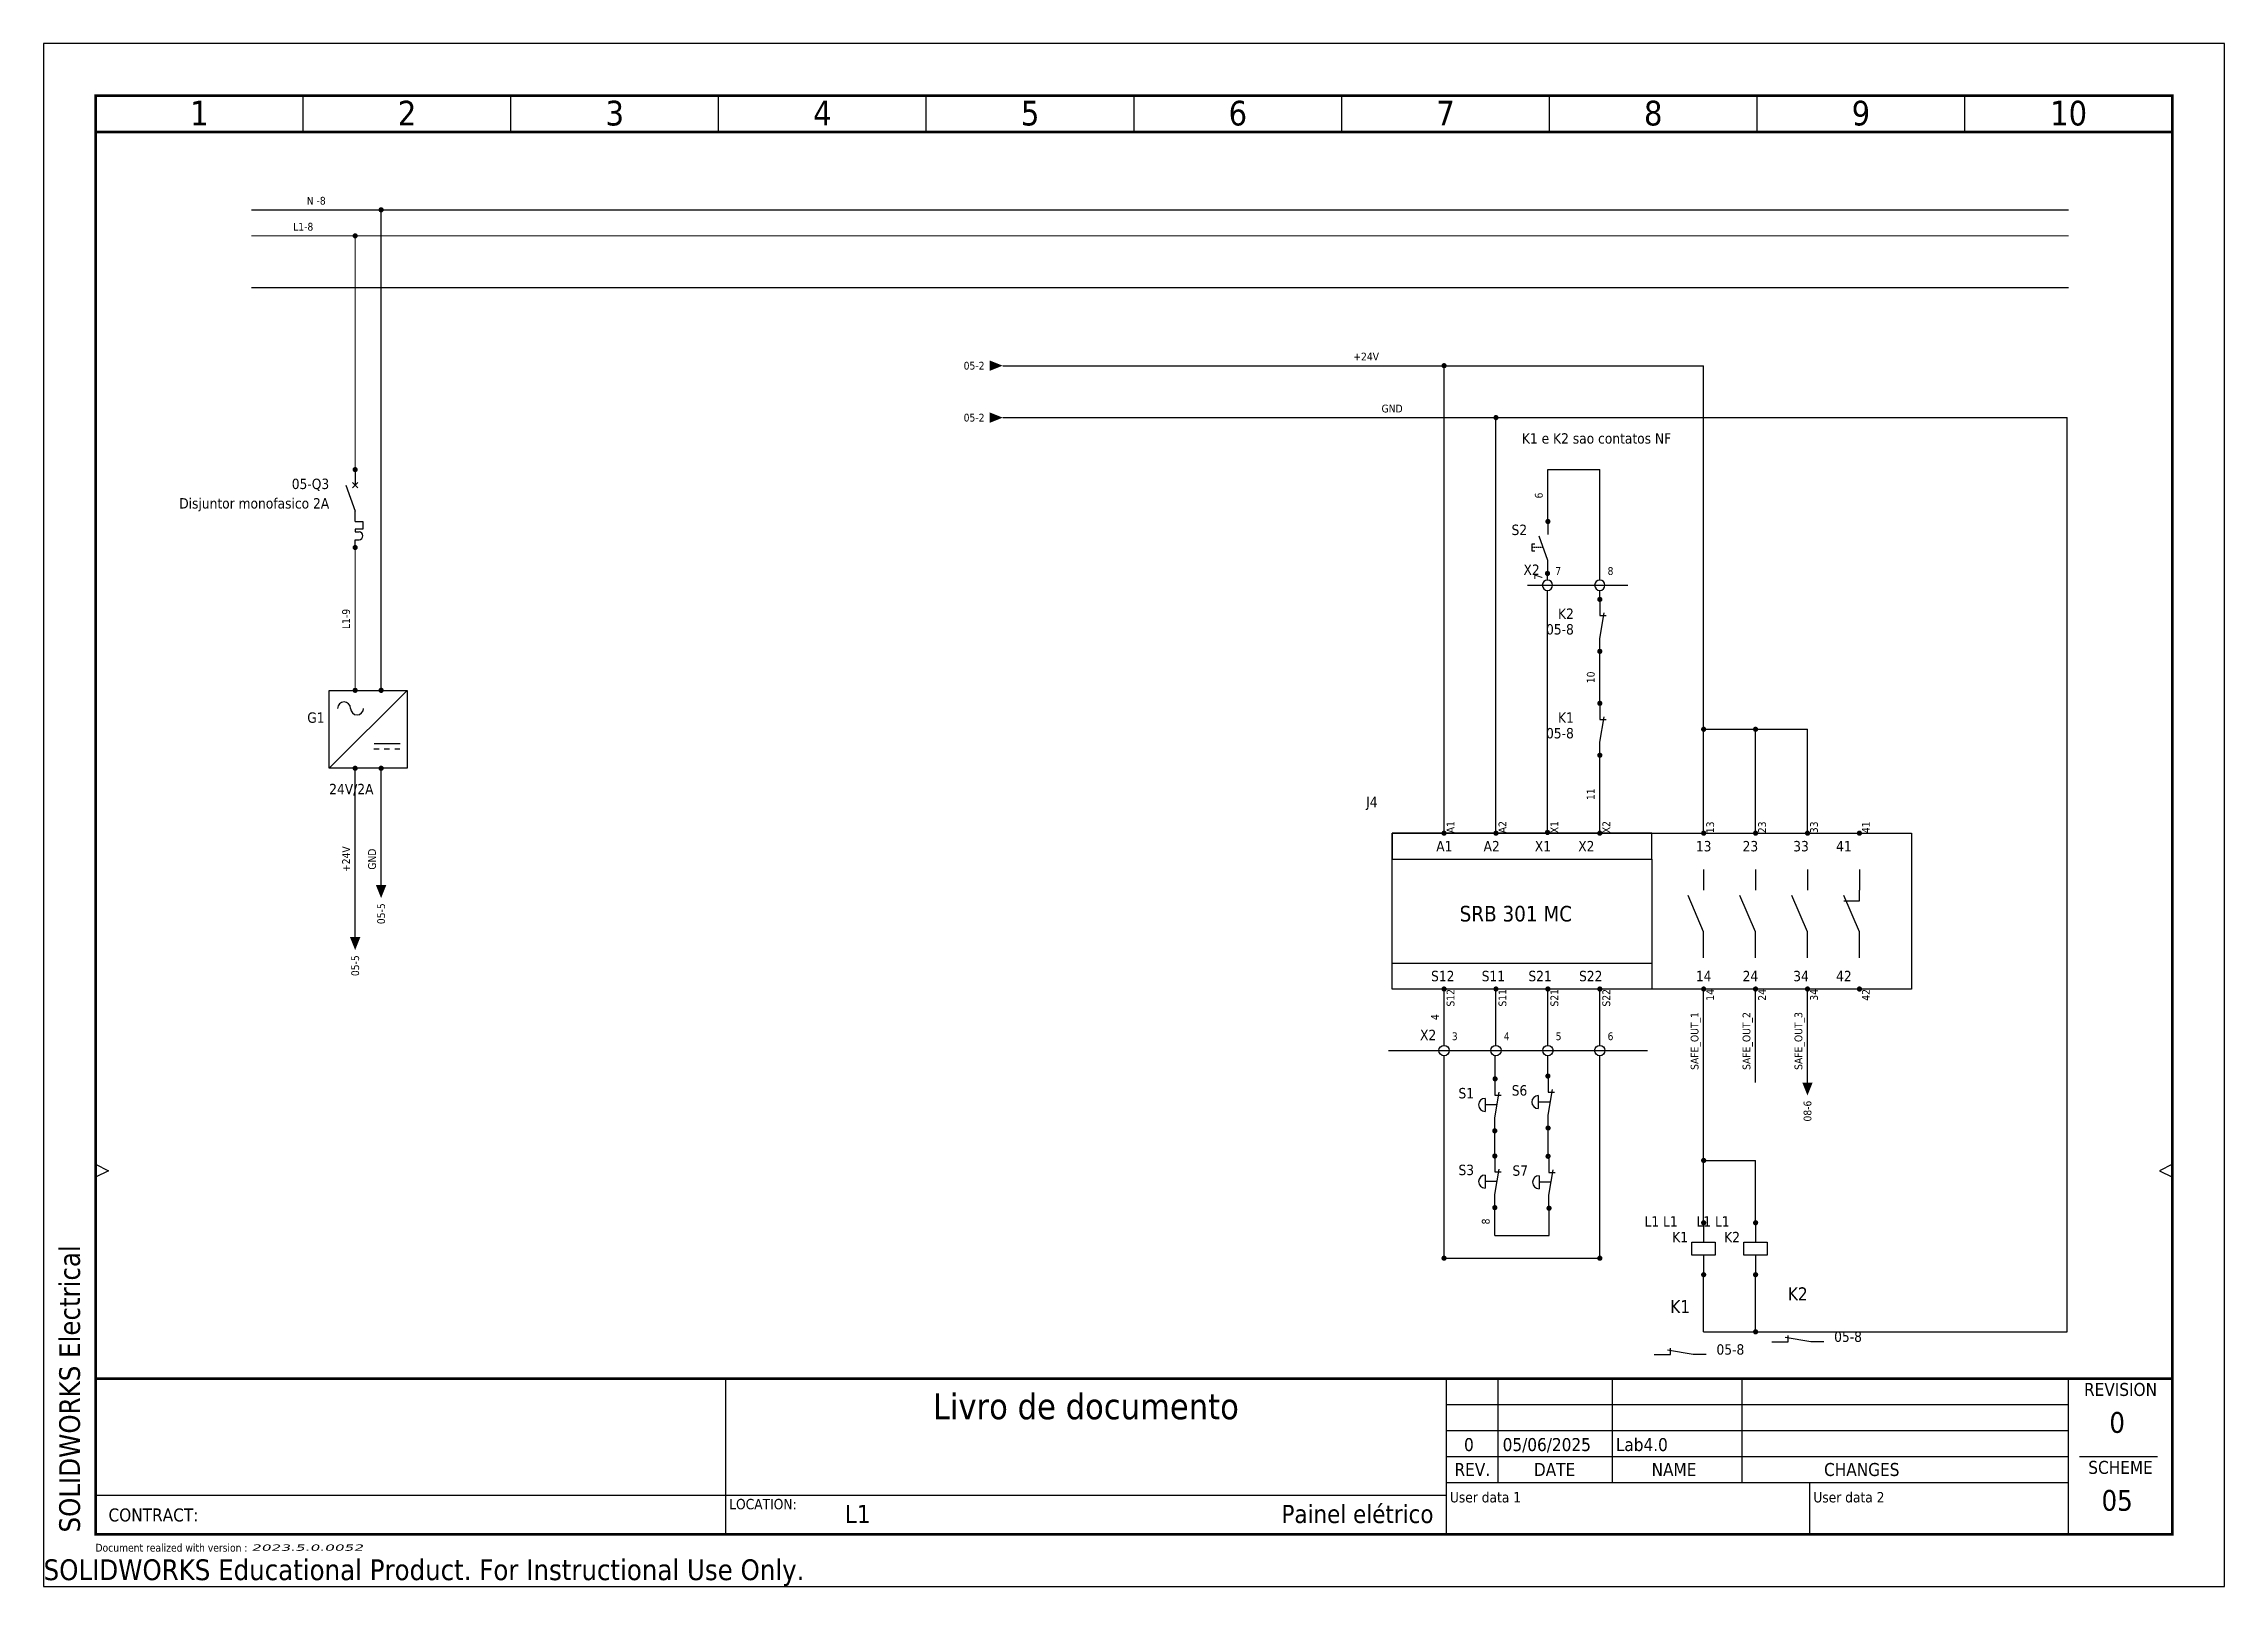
# Model space of a CAD drawing. Header units: millimetres. Extents: x 0 to 420, y 0 to 297.
import ezdxf
from ezdxf.enums import TextEntityAlignment as Align

# ---------------------------------------------------------------- set-up
doc = ezdxf.new("R2010")
doc.units = ezdxf.units.MM
doc.header["$LTSCALE"] = 10
doc.linetypes.add('CONTINU', pattern=[0])
doc.linetypes.add('TIRET', pattern=[0.75, 0.5, -0.25])
doc.layers.add('DoNotPrint', color=7, linetype='Continuous', plot=False)
doc.layers.add('EW_NOT_PRINT', color=7, linetype='Continuous', plot=False)
doc.layers.add('TITLEBLOCK', color=7, linetype='Continuous')
doc.styles.add('TAHOMA_STANDARD', font='')
doc.styles.add('tr_line_equip', font='', dxfattribs={"height": 1.5})
doc.styles.add('tr_link', font='', dxfattribs={"height": 1.5})
doc.styles.add('tr_xref_arraybomterminal', font='tahoma.ttf', dxfattribs={"height": 1.5})
doc.styles.add('tr_xref_arraysymbol', font='', dxfattribs={"height": 2})
doc.styles.add('tr_xref_arraytagcomponent', font='', dxfattribs={"height": 2.5})
doc.styles.get('TAHOMA_STANDARD').set_extended_font_data('Tahoma')
doc.styles.get('tr_line_equip').set_extended_font_data('Tahoma')
doc.styles.get('tr_link').set_extended_font_data('Tahoma')
doc.styles.get('tr_xref_arraysymbol').set_extended_font_data('Tahoma')
doc.styles.get('tr_xref_arraytagcomponent').set_extended_font_data('Tahoma')

# ---------------------------------------------------------------- blocks, each defined once
blk = doc.blocks.new('TR_FDP_BASEA3CA_EN')
at = {"color": 7}
for p, q in [((50, 280), (50, 287)), ((90, 280), (90, 287)), ((130, 280), (130, 287)), ((170, 280), (170, 287)), ((210, 280), (210, 287)), ((250, 280), (250, 287)), ((290, 280), (290, 287)), ((330, 280), (330, 287)), ((370, 280), (370, 287)), ((10, 81.25), (12.5, 80)), ((12.5, 80), (10, 78.75)), ((410, 81.25), (407.5, 80)), ((407.5, 80), (410, 78.75)), ((131.41, 10), (131.41, 40)), ((270.16, 10), (270.16, 40)), ((280.16, 20), (280.16, 40)), ((302.16, 20), (302.16, 40)), ((327.16, 20), (327.16, 40)), ((390, 10), (390, 40)), ((270.16, 35), (390, 35)), ((270.16, 30), (390, 30)), ((270.16, 25), (390, 25)), ((392.11, 25), (407.11, 25)), ((270.16, 17.5), (10, 17.5)), ((270.16, 20), (390, 20)), ((340.08, 20), (340.08, 10))]:
    blk.add_line(p, q, dxfattribs=at)
at = {"color": 7, "const_width": 0.5}
blk.add_lwpolyline([(10, 287), (410, 287), (410, 10), (10, 10)], close=True, dxfattribs=at)
for points in [[(10, 280), (410, 280)], [(10, 40), (410, 40)]]:
    blk.add_lwpolyline(points, dxfattribs=at)
at = {"layer": 'DoNotPrint', "color": 7}
for p, q in [((420, 297), (0, 297)), ((0, 297), (0, 0)), ((420, 0), (420, 297)), ((0, 0), (420, 0))]:
    blk.add_line(p, q, dxfattribs=at)
at = {"color": 7, "style": 'TAHOMA_STANDARD'}
for s, p in [('REVISION', (400, 37.91)), ('CHANGES', (350.16, 22.5)), ('SCHEME', (400, 22.91))]:
    blk.add_text(s, height=2.5, dxfattribs=at).set_placement(p, align=Align.MIDDLE_CENTER)
for s, p in [('REV.', (275.16, 22.5)), ('DATE', (291, 22.5)), ('NAME', (314, 22.5))]:
    blk.add_text(s, height=2.5, dxfattribs=at).set_placement(p, align=Align.MIDDLE)
for s, height, p in [('LOCATION:', 2, (132.04, 15.84)), ('CONTRACT:', 2.5, (12.5, 13.75)), ('Document realized with version :', 1.5, (9.99, 7.44))]:
    blk.add_text(s, height=height, dxfattribs=at).set_placement(p, align=Align.MIDDLE_LEFT)
for tag, height, p in [('#COL', 4.75, (30, 281.25)), ('#COL', 4.75, (70, 281.25)), ('#COL', 4.75, (110, 281.25)), ('#COL', 4.75, (150, 281.25)), ('#COL', 4.75, (190, 281.25)), ('#COL', 4.75, (230, 281.25)), ('#COL', 4.75, (270, 281.25)), ('#COL', 4.75, (310, 281.25)), ('#COL', 4.75, (350, 281.25)), ('#COL', 4.75, (390, 281.25)), ('#PROJECT_DWG_OFFICE', 4, (76.27, 33.86)), ('#BUNDLE_TZ_0_L1', 5, (200.73, 32.17)), ('#PROJECT_DWG_OFFICE_ADDRESS_1', 3, (76.27, 28.22)), ('#PROJECT_DWG_OFFICE_ADDRESS_2', 3, (76.27, 24.16)), ('#FOLIO_TZ_1_L1', 4, (200.8, 24.51)), ('#PROJECT_DWG_OFFICE_ADDRESS_3', 3, (76.27, 19.93)), ('#FOLIO_TZ_2_L1', 4, (200.74, 18.8))]:
    blk.add_attdef(tag, text='', height=height, dxfattribs=at).set_placement(p, align=Align.CENTER)
blk.add_attdef('#APP_NAME', text='', height=4, rotation=90, dxfattribs=at).set_placement((5, 10.37), align=Align.MIDDLE_LEFT)
for tag, height, p in [('#REV_NO_-0', 2.5, (274.5, 37.3)), ('#REV_NO_-1', 2.5, (274.5, 32.4)), ('#REV_NO', 4, (399.35, 31.56)), ('#REV_NO_-2', 2.5, (274.5, 27.3)), ('#FOLIO_TAG', 4, (399.35, 16.56))]:
    blk.add_attdef(tag, text='', height=height, dxfattribs=at).set_placement(p, align=Align.MIDDLE_CENTER)
for tag, height, p in [('#REV_CREATED_ON_-0', 2.5, (281, 37.2)), ('#REV_CREATED_BY_-0', 2.5, (302.7, 37.3)), ('#REV_NO_-0_TZ_0_L1', 2.5, (327.9, 37.3)), ('#REV_CREATED_BY_-1', 2.5, (302.7, 32.4)), ('#REV_CREATED_ON_-1', 2.5, (281, 32.1)), ('#REV_NO_-1_TZ_0_L1', 2.5, (327.9, 32.1)), ('#REV_CREATED_ON_-2', 2.5, (281, 27.3)), ('#REV_CREATED_BY_-2', 2.5, (302.8, 27.3)), ('#REV_NO_-2_TZ_0_L1', 2.5, (327.9, 27.5)), ('#FOLIO_LOC_TAG', 3.5, (154.33, 13.94))]:
    blk.add_attdef(tag, text='', height=height, dxfattribs=at).set_placement(p, align=Align.MIDDLE_LEFT)
for tag, p, height in [('##BUNDLE_TX_0_EN', (270.84, 16.16), 2), ('##BUNDLE_TX_1_EN', (340.84, 16.16), 2), ('#BUNDLE_TX_0', (271.84, 12.16), 2.5), ('#BUNDLE_TX_1', (342.1, 12.16), 2.5)]:
    blk.add_attdef(tag, p, '', height=height, dxfattribs=at)
blk.add_attdef('#PROJECT_CONTRACT_NUM', text='', height=3.5, dxfattribs=at).set_placement((37.75, 11.3), align=Align.BOTTOM_LEFT)
blk.add_attdef('#FOLIO_LOC_TZ_0_L1', text='', height=3.5, dxfattribs=at).set_placement((267.68, 13.94), align=Align.MIDDLE_RIGHT)
at = {"color": 7, "style": 'TAHOMA_STANDARD', "oblique": 15, "width": 2.071003}
blk.add_attdef('#ELVER', text='', height=1.21, dxfattribs=at).set_placement((40, 7.46), align=Align.MIDDLE_LEFT)
blk = doc.blocks.new('SRB-301MC')
for p, q in [((50, 25), (50, 5)), ((60, 23), (60, 19)), ((70, 23), (70, 19)), ((80, 23), (80, 19)), ((90, 23), (90, 19)), ((60, 11), (57, 18)), ((70, 11), (67, 18)), ((80, 11), (77, 18)), ((90, 11), (87, 18)), ((87, 17), (90, 17)), ((90, 17), (90, 19)), ((60, 6), (60, 11)), ((70, 6), (70, 11)), ((80, 6), (80, 11)), ((90, 6), (90, 11))]:
    blk.add_line(p, q)
for points in [[(0, 0), (0, 30), (100, 30), (100, 0)], [(0, 30), (0, 25), (50, 25), (50, 30)], [(0, 0), (0, 5), (50, 5), (50, 0)]]:
    blk.add_lwpolyline(points, close=True)
at = {"style": 'TAHOMA_STANDARD'}
for s, height, p in [('A1        A2         X1       X2', 2, (8.5, 26.5)), ('13        23         33       41', 2, (58.5, 26.5)), ('SRB 301 MC', 3, (13, 13)), ('S12       S11      S21       S22', 2, (7.5, 1.5)), ('14        24         34       42', 2, (58.5, 1.5))]:
    blk.add_text(s, height=height, dxfattribs=at).set_placement(p)
for tag, p in [('#P_TAG_0', (10.5, 30)), ('#P_TAG_1', (20.5, 30)), ('#P_TAG_2', (30.5, 30)), ('#P_TAG_3', (40.5, 30)), ('#P_TAG_8', (60.5, 30)), ('#P_TAG_10', (70.5, 30)), ('#P_TAG_12', (80.5, 30)), ('#P_TAG_14', (90.5, 30))]:
    blk.add_attdef(tag, text='', height=1.5, rotation=90, dxfattribs=at).set_placement(p, align=Align.TOP_LEFT)
blk.add_attdef('#TAG', (-5, 35), '', height=2, dxfattribs=at)
for tag, p in [('#P_TAG_4', (10.5, 0)), ('#P_TAG_5', (20.5, 0)), ('#P_TAG_6', (30.5, 0)), ('#P_TAG_7', (40.5, 0)), ('#P_TAG_9', (60.5, 0)), ('#P_TAG_11', (70.5, 0)), ('#P_TAG_13', (80.5, 0)), ('#P_TAG_15', (90.5, 0))]:
    blk.add_attdef(tag, text='', height=1.5, rotation=90, dxfattribs=at).set_placement(p, align=Align.TOP_RIGHT)
blk = doc.blocks.new('TR-EL080')
at = {"color": 0, "linetype": 'CONTINU'}
for p, q in [((0, 0), (0, -3.12)), ((0, -7.5), (0.87, -2.58)), ((0, -3.12), (1.25, -3.12)), ((0, -10), (0, -7.5))]:
    blk.add_line(p, q, dxfattribs=at)
at = {"linetype": 'CONTINU'}
blk.add_line((-1.88, -3.75), (-1.88, -6.25), dxfattribs=at)
at = {"linetype": 'TIRET'}
blk.add_line((0.44, -5), (-1.88, -5), dxfattribs=at)
at = {"linetype": 'CONTINU'}
blk.add_arc((-1.88, -5), 1.25, 90, 270, dxfattribs=at)
at = {"style": 'TAHOMA_STANDARD'}
blk.add_attdef('#P_TAG_0', (0.5, 0), '', height=1.5, dxfattribs=at)
at = {"linetype": 'CONTINU', "style": 'TAHOMA_STANDARD'}
for tag, p in [('#TAG', (-5, -3.75)), ('#CROSS_REF', (-5, -6.75)), ('#TD_1', (-5.06, -9.54)), ('#COM_TX_0', (-4.95, -20.32)), ('#COM_TX_1', (-4.95, -22.93))]:
    blk.add_attdef(tag, text='', height=2, dxfattribs=at).set_placement(p, align=Align.RIGHT)
at = {"style": 'TAHOMA_STANDARD'}
for tag, p in [('#TD_2', (-4.94, -12.24)), ('#TD_5', (-4.94, -14.99)), ('#TD_6', (-4.94, -17.74))]:
    blk.add_attdef(tag, text='', height=2, dxfattribs=at).set_placement(p, align=Align.RIGHT)
blk.add_attdef('#P_TAG_1', text='', height=1.5, dxfattribs=at).set_placement((0.5, -10), align=Align.TOP_LEFT)
blk = doc.blocks.new('TR-EL075')
at = {"color": 0, "linetype": 'CONTINU'}
for p, q in [((0, 0), (0, -2.5)), ((0, -7.5), (-1.71, -2.8)), ((0, -10), (0, -7.5))]:
    blk.add_line(p, q, dxfattribs=at)
at = {"linetype": 'CONTINU'}
for p, q in [((-3.12, -4.38), (-3.12, -5.62)), ((-2.5, -4.38), (-3.12, -4.38)), ((-3.12, -5.62), (-2.5, -5.62))]:
    blk.add_line(p, q, dxfattribs=at)
at = {"linetype": 'TIRET', "ltscale": 0.05}
blk.add_line((-0.91, -5), (-3.12, -5), dxfattribs=at)
at = {"style": 'TAHOMA_STANDARD'}
blk.add_attdef('#P_TAG_0', (0.5, 0), '', height=1.5, dxfattribs=at)
blk.add_attdef('#TAG', text='', height=2, dxfattribs=at).set_placement((-4, -2.6), align=Align.RIGHT)
at = {"linetype": 'CONTINU', "style": 'TAHOMA_STANDARD'}
blk.add_attdef('#CROSS_REF', text='', height=2, dxfattribs=at).set_placement((-4, -10), align=Align.RIGHT)
at = {"style": 'TAHOMA_STANDARD'}
for tag, p in [('#COM_TX_0', (-3.97, -12)), ('#COM_TX_1', (-3.97, -15))]:
    blk.add_attdef(tag, text='', height=2, dxfattribs=at).set_placement(p, align=Align.MIDDLE_RIGHT)
blk.add_attdef('#P_TAG_1', text='', height=1.5, dxfattribs=at).set_placement((0.5, -10), align=Align.TOP_LEFT)
blk = doc.blocks.new('TR-EL053')
at = {"color": 0, "linetype": 'CONTINU'}
for p, q in [((0, 0), (0, -3.75)), ((0, -6.25), (0, -10))]:
    blk.add_line(p, q, dxfattribs=at)
at = {"linetype": 'CONTINU'}
for p, q in [((-2.25, -3.75), (2.25, -3.75)), ((-2.25, -6.25), (-2.25, -3.75)), ((2.25, -3.75), (2.25, -6.25)), ((2.25, -6.25), (-2.25, -6.25))]:
    blk.add_line(p, q, dxfattribs=at)
at = {"style": 'TAHOMA_STANDARD'}
blk.add_attdef('#LOC_TAG', text='', height=2, dxfattribs=at).set_placement((-5, -0.74), align=Align.RIGHT)
blk.add_attdef('#P_TAG_0', (0.5, 0), '', height=1.5, dxfattribs=at)
at = {"color": 92, "style": 'tr_xref_arraybomterminal'}
blk.add_attdef('#Pt0', (0.5, 0), '', height=1.5, dxfattribs=at)
at = {"linetype": 'CONTINU', "style": 'TAHOMA_STANDARD'}
for tag, p in [('#TAG', (-5, -3.75)), ('#CROSS_REF', (-5, -6.75))]:
    blk.add_attdef(tag, text='', height=2, dxfattribs=at).set_placement(p, align=Align.RIGHT)
at = {"color": 92, "style": 'tr_xref_arraybomterminal'}
blk.add_attdef('#Pt1', text='', height=1.5, dxfattribs=at).set_placement((0.5, -10), align=Align.RIGHT)
at = {"color": 1, "style": 'tr_xref_arraysymbol'}
blk.add_attdef('#REF', (0, -12), '', height=2, dxfattribs=at)
at = {"style": 'TAHOMA_STANDARD'}
blk.add_attdef('#P_TAG_1', text='', height=1.5, dxfattribs=at).set_placement((0.5, -10), align=Align.TOP_LEFT)
blk = doc.blocks.new('TR-EL061')
at = {"color": 0, "linetype": 'CONTINU'}
for p, q in [((0, 0), (0, -3.12)), ((0, -7.5), (0.87, -2.58)), ((0, -3.12), (1.25, -3.12)), ((0, -10), (0, -7.5))]:
    blk.add_line(p, q, dxfattribs=at)
at = {"style": 'TAHOMA_STANDARD'}
blk.add_attdef('#P_TAG_0', (0.5, 0), '', height=1.5, dxfattribs=at)
at = {"color": 92, "style": 'tr_xref_arraybomterminal'}
blk.add_attdef('#Pt0', (0.5, 0), '', height=1.5, dxfattribs=at)
at = {"linetype": 'CONTINU', "style": 'TAHOMA_STANDARD'}
for tag, p in [('#TAG', (-5, -3.75)), ('#CROSS_REF', (-5, -6.75))]:
    blk.add_attdef(tag, text='', height=2, dxfattribs=at).set_placement(p, align=Align.RIGHT)
at = {"style": 'TAHOMA_STANDARD'}
for tag, p in [('#COM_TX_0', (-4.97, -9.61)), ('#COM_TX_1', (-4.97, -12.36))]:
    blk.add_attdef(tag, text='', height=2, dxfattribs=at).set_placement(p, align=Align.RIGHT)
at = {"color": 92, "style": 'tr_xref_arraybomterminal'}
blk.add_attdef('#Pt1', text='', height=1.5, dxfattribs=at).set_placement((0.5, -10), align=Align.RIGHT)
at = {"color": 1, "style": 'tr_xref_arraysymbol'}
blk.add_attdef('#REF', (0, -12), '', height=2, dxfattribs=at)
at = {"style": 'TAHOMA_STANDARD'}
blk.add_attdef('#P_TAG_1', text='', height=1.5, dxfattribs=at).set_placement((0.5, -10), align=Align.TOP_LEFT)
blk = doc.blocks.new('TR-ALIM01')
for p, q in [((-5, -15), (-5, 0)), ((10, 0), (-5, -15)), ((-5, 0), (10, 0)), ((10, 0), (10, -15)), ((3.61, -11.25), (4.61, -11.25)), ((3.67, -10.25), (8.67, -10.25)), ((5.61, -11.25), (6.61, -11.25)), ((7.61, -11.25), (8.61, -11.25)), ((10, -15), (-5, -15))]:
    blk.add_line(p, q)
for centre, start, end in [((-2.14, -3.47), 0, 180), ((0.36, -3.47), 180, 0)]:
    blk.add_arc(centre, 1.25, start, end)
for p in [(0, 0), (5, 0), (0, -15), (5, -15)]:
    blk.add_point(p)
at = {"style": 'TAHOMA_STANDARD'}
for tag, p in [('#P_TAG_1', (5.07, -1.49)), ('#P_TAG_0', (-1.04, -1.58)), ('#P_TAG_3', (-0.02, -14.66)), ('#P_TAG_2', (4.99, -14.68))]:
    blk.add_attdef(tag, text='', height=1.5, dxfattribs=at).set_placement(p, align=Align.CENTER)
at = {"linetype": 'CONTINU', "style": 'TAHOMA_STANDARD'}
for tag, p in [('#TD_1', (-5.89, -9.38)), ('#TAG', (-5.89, -6.25)), ('#TD_2', (-5.89, -12.22)), ('#COM_TX_0', (-5.89, -18.11)), ('#TD_4', (-5.89, -15.24)), ('#COM_TX_1', (-5.89, -21.13))]:
    blk.add_attdef(tag, text='', height=2, dxfattribs=at).set_placement(p, align=Align.RIGHT)
blk = doc.blocks.new('TR-DI001')
at = {"color": 0}
for p, q in [((0, 0), (0, -3)), ((-1.82, -3), (0, -8)), ((0.5, -2.5), (-0.5, -3.5)), ((0.5, -3.5), (-0.5, -2.5)), ((0, -10), (0, -8)), ((0, -10), (1.5, -10)), ((0, -11.5), (0, -12)), ((1.5, -11.5), (0, -11.5)), ((0, -12), (0.75, -12)), ((1.5, -10), (1.5, -11.5)), ((0, -13.5), (0.75, -13.5)), ((0, -15), (0, -13.5))]:
    blk.add_line(p, q, dxfattribs=at)
blk.add_arc((0.75, -12.75), 0.75, 270, 90, dxfattribs=at)
at = {"style": 'TAHOMA_STANDARD'}
blk.add_attdef('#P_TAG_0', (0.5, 0), '', height=1.5, dxfattribs=at)
for tag, p in [('#TAG', (-5, -3.75)), ('#CROSS_REF', (-5, -6.5)), ('#TD_1', (-5, -9.5)), ('#TD_2', (-5, -12.5)), ('#TD_3', (-5, -15.27)), ('#TD_4', (-5, -18.27)), ('#COM_TX_0', (-5, -21.17)), ('#COM_TX_1', (-5, -24.17))]:
    blk.add_attdef(tag, text='', height=2, dxfattribs=at).set_placement(p, align=Align.RIGHT)
blk.add_attdef('#P_TAG_1', text='', height=1.5, dxfattribs=at).set_placement((0.5, -15), align=Align.TOP_LEFT)
blk = doc.blocks.new('TR-OLINK')
blk.add_line((0, 2), (0, 2))
blk.add_solid([(1, 0), (-1, 0), (0, -2.5)])
at = {"layer": 'EW_NOT_PRINT', "color": 104, "style": 'TAHOMA_STANDARD'}
blk.add_attdef('#TAG', (2.5, 0), '', height=1, rotation=270, dxfattribs=at)
blk = doc.blocks.new('TR-ILINK')
blk.add_line((0, -2.5), (0, -2.5))
at = {"extrusion": (0, 0, -1)}
blk.add_solid([(1, 2.5), (-1, 2.5), (0, 0)], dxfattribs=at)
at = {"layer": 'EW_NOT_PRINT', "color": 104, "style": 'TAHOMA_STANDARD'}
blk.add_attdef('#TAG', text='', height=1, rotation=270, dxfattribs=at).set_placement((1.5, 2.5), align=Align.RIGHT)
blk = doc.blocks.new('*U18', base_point=(5, 4))
at = {"color": 10}
ref = blk.add_blockref('TR-EL061', (0, 0), dxfattribs=dict(at, rotation=90))
ref.add_attrib('#REF', '05-8', (12, 0), dxfattribs={"color": 1, "height": 2, "style": 'tr_xref_arraysymbol'})
at = {"color": 5, "style": 'tr_xref_arraytagcomponent'}
blk.add_text('K1', height=2.5, dxfattribs=at).set_placement((5, 8), align=Align.CENTER)
blk = doc.blocks.new('*U19', base_point=(5, 4))
at = {"color": 10}
ref = blk.add_blockref('TR-EL061', (0, 0), dxfattribs=dict(at, rotation=90))
ref.add_attrib('#REF', '05-8', (12, 0), dxfattribs={"color": 1, "height": 2, "style": 'tr_xref_arraysymbol'})
at = {"color": 5, "style": 'tr_xref_arraytagcomponent'}
blk.add_text('K2', height=2.5, dxfattribs=at).set_placement((5, 8), align=Align.CENTER)
blk = doc.blocks.new('TR-BR001')
at = {"color": 0, "linetype": 'Continuous'}
blk.add_circle((0, 0), 1, dxfattribs=at)
at = {"color": 7, "style": 'TAHOMA_STANDARD'}
blk.add_attdef('#PARENT_TAG', text='', height=2, dxfattribs=at).set_placement((-1.5, 2), align=Align.RIGHT)
at = {"style": 'TAHOMA_STANDARD'}
blk.add_attdef('#P_TAG_0', (0.5, 1), '', height=0.9, dxfattribs=at)
at = {"color": 7, "style": 'TAHOMA_STANDARD'}
blk.add_attdef('#SHORT_TAG', (1.5, 2), '', height=1.5, dxfattribs=at)
at = {"style": 'TAHOMA_STANDARD'}
blk.add_attdef('#P_TAG_1', text='', height=0.9, dxfattribs=at).set_placement((0.5, -1), align=Align.TOP_LEFT)

msp = doc.modelspace()

# ---------------------------------------------------------------- linework, layer by layer
at = {"color": 5, "linetype": 'Continuous', "const_width": 0.25}
for points in [[(40, 265), (65, 265)], [(65, 172.5), (65, 265)], [(65, 265), (390, 265)]]:
    msp.add_lwpolyline(points, dxfattribs=at)
at = {"color": 221}
for points in [[(65.28, 265, 0.45, 0.45, 1), (64.72, 265, 0.45, 0.45, 1)], [(60.27, 260, 0.45, 0.45, 1), (59.73, 260, 0.45, 0.45, 1)], [(269.99, 235, 0.45, 0.45, 1), (269.44, 235, 0.45, 0.45, 1)], [(279.99, 225, 0.45, 0.45, 1), (279.44, 225, 0.45, 0.45, 1)], [(319.99, 165, 0.45, 0.45, 1), (319.44, 165, 0.45, 0.45, 1)], [(329.99, 165, 0.45, 0.45, 1), (329.44, 165, 0.45, 0.45, 1)], [(319.99, 82, 0.45, 0.45, 1), (319.44, 82, 0.45, 0.45, 1)], [(269.99, 63.18, 0.45, 0.45, 1), (269.44, 63.18, 0.45, 0.45, 1)], [(299.99, 63.18, 0.45, 0.45, 1), (299.44, 63.18, 0.45, 0.45, 1)], [(329.99, 49, 0.45, 0.45, 1), (329.44, 49, 0.45, 0.45, 1)]]:
    msp.add_lwpolyline(points, format="xyseb", close=True, dxfattribs=at)
at = {"color": 1, "linetype": 'Continuous', "const_width": 0.25}
for points in [[(40, 260), (60, 260)], [(60, 215), (60, 260)], [(60, 260), (390, 260)], [(60, 172.5), (60, 200)]]:
    msp.add_lwpolyline(points, dxfattribs=at)
at = {"color": 3, "linetype": 'Continuous', "const_width": 0.25}
msp.add_lwpolyline([(40, 250), (390, 250)], dxfattribs=at)
at = {"color": 231, "linetype": 'Continuous'}
for points in [[(184.71, 235), (269.71, 235)], [(269.71, 145), (269.71, 235)], [(269.71, 235), (319.71, 235)], [(319.71, 165), (319.71, 235)], [(319.71, 145), (319.71, 165)], [(319.71, 165), (329.71, 165)], [(329.71, 145), (329.71, 165)], [(329.71, 165), (339.71, 165)], [(339.71, 145), (339.71, 165)], [(60, 125), (60, 157.5)]]:
    msp.add_lwpolyline(points, dxfattribs=at)
at = {"color": 250, "linetype": 'Continuous'}
for points in [[(184.71, 225), (279.71, 225)], [(279.71, 145), (279.71, 225)], [(279.71, 225), (389.71, 225)], [(389.71, 49), (389.71, 225)], [(65, 135), (65, 157.5)], [(319.71, 49), (319.71, 60)], [(329.71, 49), (329.71, 60)], [(319.71, 49), (329.71, 49)], [(329.71, 49), (389.71, 49)]]:
    msp.add_lwpolyline(points, dxfattribs=at)
at = {"color": 12}
for points in [[(60.27, 215, 0.45, 0.45, 1), (59.73, 215, 0.45, 0.45, 1)], [(289.99, 205, 0.45, 0.45, 1), (289.44, 205, 0.45, 0.45, 1)], [(60.27, 200, 0.45, 0.45, 1), (59.73, 200, 0.45, 0.45, 1)], [(289.91, 195, 0.45, 0.45, 1), (289.36, 195, 0.45, 0.45, 1)], [(299.99, 190, 0.45, 0.45, 1), (299.44, 190, 0.45, 0.45, 1)], [(299.99, 180, 0.45, 0.45, 1), (299.44, 180, 0.45, 0.45, 1)], [(60.27, 172.5, 0.45, 0.45, 1), (59.73, 172.5, 0.45, 0.45, 1)], [(65.28, 172.5, 0.45, 0.45, 1), (64.72, 172.5, 0.45, 0.45, 1)], [(299.99, 170, 0.45, 0.45, 1), (299.44, 170, 0.45, 0.45, 1)], [(299.99, 160, 0.45, 0.45, 1), (299.44, 160, 0.45, 0.45, 1)], [(60.27, 157.5, 0.45, 0.45, 1), (59.73, 157.5, 0.45, 0.45, 1)], [(65.28, 157.5, 0.45, 0.45, 1), (64.72, 157.5, 0.45, 0.45, 1)], [(269.99, 145, 0.45, 0.45, 1), (269.44, 145, 0.45, 0.45, 1)], [(279.99, 145, 0.45, 0.45, 1), (279.44, 145, 0.45, 0.45, 1)], [(289.91, 145.14, 0.45, 0.45, 1), (289.36, 145.14, 0.45, 0.45, 1)], [(299.99, 145, 0.45, 0.45, 1), (299.44, 145, 0.45, 0.45, 1)], [(319.99, 145, 0.45, 0.45, 1), (319.44, 145, 0.45, 0.45, 1)], [(329.99, 145, 0.45, 0.45, 1), (329.44, 145, 0.45, 0.45, 1)], [(339.99, 145, 0.45, 0.45, 1), (339.44, 145, 0.45, 0.45, 1)], [(349.99, 145, 0.45, 0.45, 1), (349.44, 145, 0.45, 0.45, 1)], [(269.99, 115, 0.45, 0.45, 1), (269.44, 115, 0.45, 0.45, 1)], [(279.99, 115, 0.45, 0.45, 1), (279.44, 115, 0.45, 0.45, 1)], [(289.99, 115, 0.45, 0.45, 1), (289.44, 115, 0.45, 0.45, 1)], [(299.99, 115, 0.45, 0.45, 1), (299.44, 115, 0.45, 0.45, 1)], [(319.99, 115, 0.45, 0.45, 1), (319.44, 115, 0.45, 0.45, 1)], [(329.99, 115, 0.45, 0.45, 1), (329.44, 115, 0.45, 0.45, 1)], [(339.99, 115, 0.45, 0.45, 1), (339.44, 115, 0.45, 0.45, 1)], [(349.99, 115, 0.45, 0.45, 1), (349.44, 115, 0.45, 0.45, 1)], [(279.82, 97.7, 0.45, 0.45, 1), (279.27, 97.7, 0.45, 0.45, 1)], [(289.99, 98.24, 0.45, 0.45, 1), (289.44, 98.24, 0.45, 0.45, 1)], [(279.76, 87.7, 0.45, 0.45, 1), (279.21, 87.7, 0.45, 0.45, 1)], [(290.02, 88.24, 0.45, 0.45, 1), (289.47, 88.24, 0.45, 0.45, 1)], [(279.76, 82.85, 0.45, 0.45, 1), (279.21, 82.85, 0.45, 0.45, 1)], [(290.02, 82.8, 0.45, 0.45, 1), (289.47, 82.8, 0.45, 0.45, 1)], [(279.76, 72.92, 0.45, 0.45, 1), (279.21, 72.92, 0.45, 0.45, 1)], [(290.21, 72.8, 0.45, 0.45, 1), (289.66, 72.8, 0.45, 0.45, 1)], [(319.99, 70, 0.45, 0.45, 1), (319.44, 70, 0.45, 0.45, 1)], [(329.99, 70, 0.45, 0.45, 1), (329.44, 70, 0.45, 0.45, 1)], [(319.99, 60, 0.45, 0.45, 1), (319.44, 60, 0.45, 0.45, 1)], [(329.99, 60, 0.45, 0.45, 1), (329.44, 60, 0.45, 0.45, 1)]]:
    msp.add_lwpolyline(points, format="xyseb", close=True, dxfattribs=at)
at = {"color": 6, "linetype": 'Continuous'}
for points in [[(289.71, 215), (299.71, 215)], [(289.71, 205), (289.71, 215)], [(299.71, 193.72), (299.71, 215)], [(289.63, 193.72), (289.63, 195)], [(289.63, 145.14), (289.63, 191.72)], [(299.71, 190), (299.71, 191.72)], [(299.71, 170), (299.71, 180)], [(299.71, 145), (299.71, 160)], [(269.71, 104.15), (269.71, 115)], [(279.71, 104.15), (279.71, 115)], [(289.71, 104.15), (289.71, 115)], [(299.71, 104.15), (299.71, 115)], [(319.71, 82), (319.71, 115)], [(329.71, 97), (329.71, 115)], [(339.71, 97), (339.71, 115)], [(269.71, 63.18), (269.71, 102.15)], [(279.54, 97.7), (279.54, 102.15)], [(289.71, 98.24), (289.71, 102.15)], [(299.71, 63.18), (299.71, 102.15)], [(289.74, 82.8), (289.74, 88.24)], [(279.49, 82.85), (279.49, 87.7)], [(319.71, 70), (319.71, 82)], [(319.71, 82), (329.71, 82)], [(329.71, 70), (329.71, 82)], [(279.49, 67.57), (279.49, 72.92)], [(289.94, 67.57), (289.94, 72.8)], [(279.49, 67.57), (289.94, 67.57)], [(269.71, 62.97), (269.71, 63.18)], [(269.8, 63.18), (299.8, 63.18)], [(299.71, 62.97), (299.71, 63.18)]]:
    msp.add_lwpolyline(points, dxfattribs=at)
at = {"color": 0, "linetype": 'Continuous'}
for points in [[(285.81, 192.72), (305.14, 192.72)], [(259.02, 103.15), (308.92, 103.15)]]:
    msp.add_lwpolyline(points, dxfattribs=at)

# ---------------------------------------------------------------- block references
at = {"rotation": 90}
for p in [(184.71, 235), (184.71, 225)]:
    msp.add_blockref('TR-ILINK', p, dxfattribs=at)
ref = msp.add_blockref('TR-DI001', (60, 215))
ref.add_attrib('#TAG', '05-Q3', dxfattribs={"height": 2, "style": 'TAHOMA_STANDARD'}).set_placement((55, 211.25), align=Align.RIGHT)
ref.add_attrib('#COM_TX_0', 'Disjuntor monofasico 2A', dxfattribs={"height": 2, "style": 'TAHOMA_STANDARD'}).set_placement((55, 207.5), align=Align.RIGHT)
for name, p, values in [('TR-EL075', (289.71, 205), {'#TAG': 'S2'}), ('TR-EL061', (299.71, 190), {'#TAG': 'K2', '#CROSS_REF': '05-8'}), ('TR-ALIM01', (60, 172.5), {'#TAG': 'G1'}), ('TR-EL061', (299.71, 170), {'#TAG': 'K1', '#CROSS_REF': '05-8'}), ('SRB-301MC', (259.71, 115), {'#P_TAG_0': 'A1', '#P_TAG_1': 'A2', '#P_TAG_2': 'X1', '#P_TAG_3': 'X2', '#P_TAG_4': 'S12', '#P_TAG_5': 'S11', '#P_TAG_6': 'S21', '#P_TAG_7': 'S22', '#P_TAG_8': '13', '#P_TAG_9': '14', '#P_TAG_10': '23', '#P_TAG_11': '24', '#P_TAG_12': '33', '#P_TAG_13': '34', '#P_TAG_14': '41', '#P_TAG_15': '42', '#TAG': 'J4'}), ('TR-BR001', (269.71, 103.15), {'#SHORT_TAG': '3', '#PARENT_TAG': 'X2'}), ('TR-BR001', (279.71, 103.15), {'#SHORT_TAG': '4'}), ('TR-BR001', (289.71, 103.15), {'#SHORT_TAG': '5'}), ('TR-BR001', (299.71, 103.15), {'#SHORT_TAG': '6'})]:
    msp.add_blockref(name, p).add_auto_attribs(values)
at = {"extrusion": (0, 0, -1)}
ref = msp.add_blockref('TR-BR001', (-289.63, 192.72), dxfattribs=dict(at, rotation=180))
ref.add_attrib('#SHORT_TAG', '7', (291.13, 194.72), dxfattribs={"color": 7, "height": 1.5, "style": 'TAHOMA_STANDARD'})
ref.add_attrib('#PARENT_TAG', 'X2', dxfattribs={"color": 7, "height": 2, "style": 'TAHOMA_STANDARD'}).set_placement((288.13, 194.72), align=Align.RIGHT)
ref = msp.add_blockref('TR-BR001', (-299.71, 192.72), dxfattribs=dict(at, rotation=180))
ref.add_attrib('#SHORT_TAG', '8', (301.21, 194.72), dxfattribs={"color": 7, "height": 1.5, "style": 'TAHOMA_STANDARD'})
for name, p in [('TR-OLINK', (65, 135)), ('TR-OLINK', (60, 125)), ('TR-OLINK', (339.71, 97)), ('*U18', (315.18, 48.61)), ('*U19', (337.84, 51.07))]:
    msp.add_blockref(name, p)
ref = msp.add_blockref('TR-EL080', (279.49, 97.7))
ref.add_attrib('#TAG', 'S1', dxfattribs={"linetype": 'CONTINU', "height": 2, "style": 'TAHOMA_STANDARD'}).set_placement((275.49, 93.95), align=Align.RIGHT)
ref = msp.add_blockref('TR-EL080', (289.74, 98.24))
ref.add_attrib('#TAG', 'S6', dxfattribs={"linetype": 'CONTINU', "height": 2, "style": 'TAHOMA_STANDARD'}).set_placement((285.74, 94.49), align=Align.RIGHT)
ref = msp.add_blockref('TR-EL080', (279.49, 82.92))
ref.add_attrib('#TAG', 'S3', dxfattribs={"linetype": 'CONTINU', "height": 2, "style": 'TAHOMA_STANDARD'}).set_placement((275.49, 79.17), align=Align.RIGHT)
ref = msp.add_blockref('TR-EL080', (289.89, 82.8))
ref.add_attrib('#TAG', 'S7', dxfattribs={"linetype": 'CONTINU', "height": 2, "style": 'TAHOMA_STANDARD'}).set_placement((285.89, 79.05), align=Align.RIGHT)
ref = msp.add_blockref('TR-EL053', (319.71, 70))
ref.add_attrib('#TAG', 'K1', dxfattribs={"linetype": 'CONTINU', "height": 2, "style": 'TAHOMA_STANDARD'}).set_placement((316.71, 66.25), align=Align.RIGHT)
ref.add_attrib('#LOC_TAG', 'L1 L1', dxfattribs={"height": 2, "style": 'TAHOMA_STANDARD'}).set_placement((314.71, 69.26), align=Align.RIGHT)
ref = msp.add_blockref('TR-EL053', (329.71, 70))
ref.add_attrib('#TAG', 'K2', dxfattribs={"linetype": 'CONTINU', "height": 2, "style": 'TAHOMA_STANDARD'}).set_placement((326.71, 66.25), align=Align.RIGHT)
ref.add_attrib('#LOC_TAG', 'L1 L1', dxfattribs={"height": 2, "style": 'TAHOMA_STANDARD'}).set_placement((324.71, 69.26), align=Align.RIGHT)
at = {"layer": 'TITLEBLOCK'}
ref = msp.add_blockref('TR_FDP_BASEA3CA_EN', (0, 0), dxfattribs=at)
ref.add_attrib('#COL', '1', dxfattribs={"layer": '0', "color": 7, "height": 4.75, "style": 'TAHOMA_STANDARD'}).set_placement((30, 281.25), align=Align.CENTER)
ref.add_attrib('#COL', '2', dxfattribs={"layer": '0', "color": 7, "height": 4.75, "style": 'TAHOMA_STANDARD'}).set_placement((70, 281.25), align=Align.CENTER)
ref.add_attrib('#COL', '3', dxfattribs={"layer": '0', "color": 7, "height": 4.75, "style": 'TAHOMA_STANDARD'}).set_placement((110, 281.25), align=Align.CENTER)
ref.add_attrib('#COL', '4', dxfattribs={"layer": '0', "color": 7, "height": 4.75, "style": 'TAHOMA_STANDARD'}).set_placement((150, 281.25), align=Align.CENTER)
ref.add_attrib('#COL', '5', dxfattribs={"layer": '0', "color": 7, "height": 4.75, "style": 'TAHOMA_STANDARD'}).set_placement((190, 281.25), align=Align.CENTER)
ref.add_attrib('#COL', '6', dxfattribs={"layer": '0', "color": 7, "height": 4.75, "style": 'TAHOMA_STANDARD'}).set_placement((230, 281.25), align=Align.CENTER)
ref.add_attrib('#COL', '7', dxfattribs={"layer": '0', "color": 7, "height": 4.75, "style": 'TAHOMA_STANDARD'}).set_placement((270, 281.25), align=Align.CENTER)
ref.add_attrib('#COL', '8', dxfattribs={"layer": '0', "color": 7, "height": 4.75, "style": 'TAHOMA_STANDARD'}).set_placement((310, 281.25), align=Align.CENTER)
ref.add_attrib('#COL', '9', dxfattribs={"layer": '0', "color": 7, "height": 4.75, "style": 'TAHOMA_STANDARD'}).set_placement((350, 281.25), align=Align.CENTER)
ref.add_attrib('#COL', '10', dxfattribs={"layer": '0', "color": 7, "height": 4.75, "style": 'TAHOMA_STANDARD'}).set_placement((390, 281.25), align=Align.CENTER)
ref.add_attrib('#FOLIO_TAG', '05', dxfattribs={"layer": '0', "color": 7, "height": 4, "style": 'TAHOMA_STANDARD'}).set_placement((399.35, 16.56), align=Align.MIDDLE_CENTER)
ref.add_attrib('#FOLIO_LOC_TAG', 'L1', dxfattribs={"layer": '0', "color": 7, "height": 3.5, "style": 'TAHOMA_STANDARD'}).set_placement((154.33, 13.94), align=Align.MIDDLE_LEFT)
ref.add_attrib('#FOLIO_LOC_TZ_0_L1', 'Painel elétrico', dxfattribs={"layer": '0', "color": 7, "height": 3.5, "style": 'TAHOMA_STANDARD'}).set_placement((267.68, 13.94), align=Align.MIDDLE_RIGHT)
ref.add_attrib('#BUNDLE_TZ_0_L1', 'Livro de documento', dxfattribs={"layer": '0', "color": 7, "height": 5, "style": 'TAHOMA_STANDARD'}).set_placement((200.73, 32.17), align=Align.CENTER)
ref.add_attrib('#REV_NO', '0', dxfattribs={"layer": '0', "color": 7, "height": 4, "style": 'TAHOMA_STANDARD'}).set_placement((399.35, 31.56), align=Align.MIDDLE_CENTER)
ref.add_attrib('#ELVER', '2023.5.0.0052', dxfattribs={"layer": '0', "color": 7, "height": 1.2071, "style": 'TAHOMA_STANDARD', "oblique": 15, "width": 2.071003}).set_placement((40, 7.46), align=Align.MIDDLE_LEFT)
ref.add_attrib('##BUNDLE_TX_0_EN', 'User data 1', (270.84, 16.16), dxfattribs={"layer": '0', "color": 7, "height": 2, "style": 'TAHOMA_STANDARD'})
ref.add_attrib('##BUNDLE_TX_1_EN', 'User data 2', (340.84, 16.16), dxfattribs={"layer": '0', "color": 7, "height": 2, "style": 'TAHOMA_STANDARD'})
ref.add_attrib('#REV_NO_-2', '0', dxfattribs={"layer": '0', "color": 7, "height": 2.5, "style": 'TAHOMA_STANDARD'}).set_placement((274.5, 27.3), align=Align.MIDDLE_CENTER)
ref.add_attrib('#REV_CREATED_ON_-2', '05/06/2025', dxfattribs={"layer": '0', "color": 7, "height": 2.5, "style": 'TAHOMA_STANDARD'}).set_placement((281, 27.3), align=Align.MIDDLE_LEFT)
ref.add_attrib('#REV_CREATED_BY_-2', 'Lab4.0', dxfattribs={"layer": '0', "color": 7, "height": 2.5, "style": 'TAHOMA_STANDARD'}).set_placement((302.8, 27.3), align=Align.MIDDLE_LEFT)
ref.add_attrib('#APP_NAME', 'SOLIDWORKS Electrical', dxfattribs={"layer": '0', "color": 7, "height": 4, "rotation": 90, "style": 'TAHOMA_STANDARD'}).set_placement((5, 10.37), align=Align.MIDDLE_LEFT)

# ---------------------------------------------------------------- texts
at = {"color": 7, "style": 'tr_line_equip'}
for s, p in [('N -8', (52.5, 266)), ('L1-8', (50, 261)), ('+24V', (254.71, 236)), ('GND', (259.71, 226))]:
    msp.add_text(s, height=1.5, dxfattribs=at).set_placement(p, align=Align.CENTER)
at = {"style": 'tr_link'}
for p in [(181.21, 235), (181.21, 225)]:
    msp.add_text('05-2', height=1.5, dxfattribs=at).set_placement(p, align=Align.MIDDLE_RIGHT)
at = {"style": 'TAHOMA_STANDARD'}
for s, p in [('K1 e K2 sao contatos NF', (284.71, 220)), ('24V/2A', (55, 152.5))]:
    msp.add_text(s, height=2, dxfattribs=at).set_placement(p)
at = {"color": 7, "style": 'tr_line_equip'}
for s, p in [('6', (288.71, 210)), ('7', (288.63, 194.36)), ('L1-9', (59, 186.25)), ('10', (298.71, 175)), ('11', (298.71, 152.5)), ('+24V', (59, 140)), ('GND', (64, 140)), ('4', (268.71, 109.58)), ('SAFE_OUT_1', (318.71, 105)), ('SAFE_OUT_2', (328.71, 105)), ('SAFE_OUT_3', (338.71, 105)), ('8', (278.49, 70.25))]:
    msp.add_text(s, height=1.5, rotation=90, dxfattribs=at).set_placement(p, align=Align.CENTER)
at = {"style": 'tr_link'}
for s, p in [('05-5', (65, 131.5)), ('05-5', (60, 121.5)), ('08-6', (339.71, 93.5))]:
    msp.add_text(s, height=1.5, rotation=90, dxfattribs=at).set_placement(p, align=Align.MIDDLE_RIGHT)
at = {"color": 1, "true_color": 0xff0000, "style": 'TAHOMA_STANDARD'}
msp.add_text('SOLIDWORKS Educational Product. For Instructional Use Only.', height=4, dxfattribs=at).set_placement((0, 0), align=Align.BOTTOM_LEFT)

doc.saveas('drawing.dxf')
